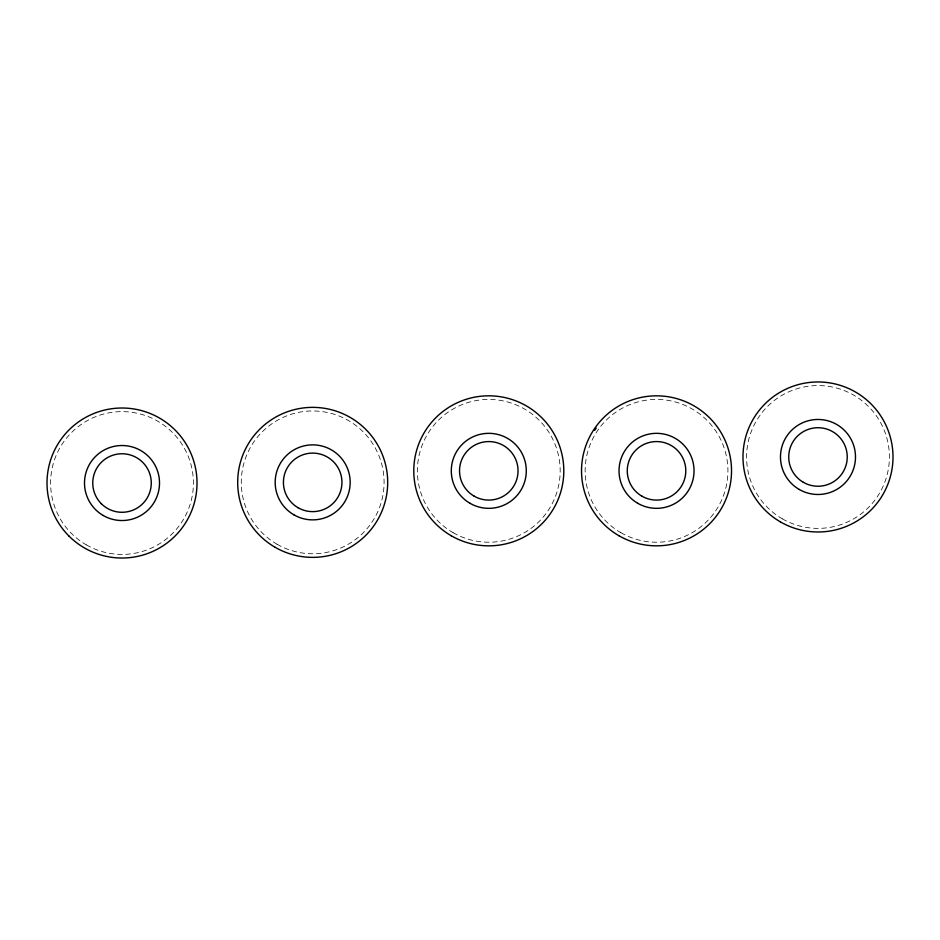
<?xml version="1.0" encoding="UTF-8"?>
<svg xmlns="http://www.w3.org/2000/svg" width="940" height="940" viewBox="0 0 940 940"><rect width="100%" height="100%" fill="white"/><g stroke="black" fill="none" stroke-linecap="round" stroke-linejoin="round"><path stroke-width="0.7" stroke-dasharray="4.7 3.53" d="M782.292 518.81A71.393 71.393 0 0 0 889.393 456.981A71.393 71.393 0 0 0 782.292 395.141A71.393 71.393 0 0 0 782.292 518.81M620.835 532.663A71.393 71.393 0 0 0 727.924 470.834A71.393 71.393 0 0 0 620.835 409.006A71.393 71.393 0 0 0 620.835 532.663M453.092 532.663A71.393 71.393 0 0 0 560.181 470.834A71.393 71.393 0 0 0 453.092 409.006A71.393 71.393 0 0 0 453.092 532.663M276.983 544.189A71.393 71.393 0 0 0 384.084 482.361A71.393 71.393 0 0 0 276.983 420.532A71.393 71.393 0 0 0 276.983 544.189M86.316 544.859A71.393 71.393 0 0 0 193.405 483.019A71.393 71.393 0 0 0 86.316 421.19A71.393 71.393 0 0 0 86.316 544.859"/><path stroke-width="1.41" d="M594.679 430.356A73.919 73.919 0 0 1 596.242 428.076M780.482 521.935A75.012 75.012 0 0 0 893 456.981A75.012 75.012 0 0 0 780.482 392.015A75.012 75.012 0 0 0 780.482 521.935M799.235 489.458A37.506 37.506 0 0 0 855.494 456.981A37.506 37.506 0 0 0 799.235 424.492A37.506 37.506 0 0 0 799.235 489.458M803.359 482.314A29.258 29.258 0 0 0 847.245 456.981A29.258 29.258 0 0 0 803.359 431.636A29.258 29.258 0 0 0 803.359 482.314M637.778 503.311A37.506 37.506 0 0 0 694.037 470.834A37.506 37.506 0 0 0 637.778 438.357A37.506 37.506 0 0 0 637.778 503.311M619.025 535.788A75.012 75.012 0 0 0 731.532 470.834A75.012 75.012 0 0 0 619.025 405.869A75.012 75.012 0 0 0 619.025 535.788M641.902 496.167A29.258 29.258 0 0 0 685.789 470.834A29.258 29.258 0 0 0 641.902 445.49A29.258 29.258 0 0 0 641.902 496.167M474.16 496.167A29.258 29.258 0 0 0 518.046 470.834A29.258 29.258 0 0 0 474.16 445.49A29.258 29.258 0 0 0 474.16 496.167M470.035 503.311A37.506 37.506 0 0 0 526.294 470.834A37.506 37.506 0 0 0 470.035 438.357A37.506 37.506 0 0 0 470.035 503.311M451.282 535.788A75.012 75.012 0 0 0 563.8 470.834A75.012 75.012 0 0 0 451.282 405.869A75.012 75.012 0 0 0 451.282 535.788M275.185 547.327A75.012 75.012 0 0 0 387.691 482.361A75.012 75.012 0 0 0 275.185 417.407A75.012 75.012 0 0 0 275.185 547.327M293.938 514.85A37.506 37.506 0 0 0 350.185 482.361A37.506 37.506 0 0 0 293.938 449.884A37.506 37.506 0 0 0 293.938 514.85M298.05 507.706A29.258 29.258 0 0 0 341.948 482.361A29.258 29.258 0 0 0 298.05 457.028A29.258 29.258 0 0 0 298.05 507.706M101.32 503.711A29.258 29.258 0 0 0 150.271 490.598A29.258 29.258 0 0 0 114.433 454.76A29.258 29.258 0 0 0 101.32 503.711M68.973 536.059A75.012 75.012 0 0 0 194.463 502.442A75.012 75.012 0 0 0 102.589 410.569A75.012 75.012 0 0 0 68.973 536.059M103.259 515.508A37.506 37.506 0 0 0 159.518 483.019A37.506 37.506 0 0 0 103.259 450.542A37.506 37.506 0 0 0 103.259 515.508"/></g></svg>
